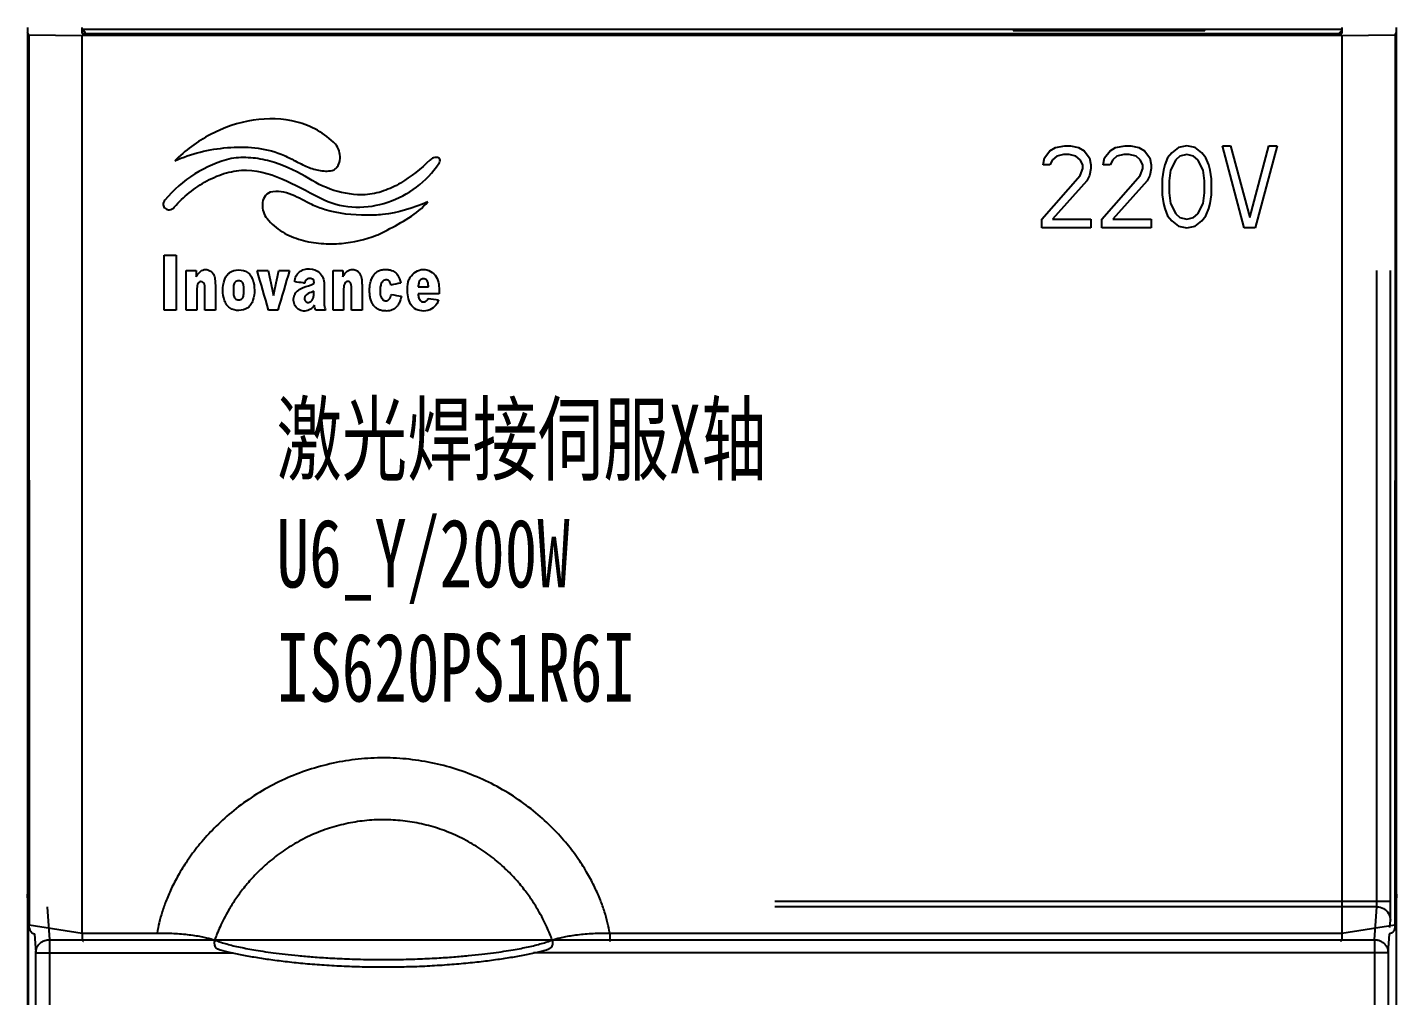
# Model space of a CAD drawing. Header units: millimetres. Extents: x 336 to 12810, y -1577 to 4105.
# Drawn here: x 8628.5 to 8678.5, y 1768 to 1803.3 of the extents above; entities that cross this region are included whole.
import ezdxf

# ---------------------------------------------------------------- set-up
doc = ezdxf.new("R2010")
doc.units = ezdxf.units.MM
doc.layers.add('03___PRT_ALL_CURVES', color=7, linetype='Continuous')
doc.layers.add('20_ALL_FEATURES', color=7, linetype='Continuous')
doc.styles.add('宋', font='', dxfattribs={"width": 0.7})
doc.styles.add('样式 8', font='arial.ttf', dxfattribs={"width": 0.6, "height": 2.5})
doc.styles.get('宋').set_extended_font_data('SimSun')

msp = doc.modelspace()

# ---------------------------------------------------------------- linework, layer by layer
at = {"color": 7, "linetype": 'Continuous'}
for p, q in [((8628.462, 1803.135), (8628.462, 1644.24)), ((8628.462, 1803.135), (8628.472, 1803.135)), ((8628.515, 1803.046), (8628.462, 1803.135)), ((8628.472, 1803.313), (8628.472, 1803.135)), ((8628.515, 1803.046), (8628.532, 1770.527)), ((8628.515, 1803.046), (8630.462, 1803.017)), ((8630.462, 1803.089), (8630.462, 1803.313)), ((8676.462, 1803.24), (8630.462, 1803.24)), ((8630.562, 1803.166), (8630.462, 1803.166)), ((8631.462, 1803.074), (8630.462, 1803.089)), ((8630.462, 1770.24), (8630.462, 1803.017)), ((8676.462, 1803.017), (8630.462, 1803.017)), ((8630.562, 1803.166), (8630.562, 1803.088)), ((8675.462, 1803.074), (8631.462, 1803.074)), ((8664.462, 1803.24), (8664.462, 1803.202)), ((8664.462, 1803.202), (8671.462, 1803.202)), ((8671.462, 1803.24), (8671.462, 1803.202)), ((8676.462, 1803.089), (8675.462, 1803.074)), ((8676.427, 1803.166), (8676.348, 1803.088)), ((8676.426, 1803.09), (8676.427, 1803.166)), ((8676.462, 1803.166), (8676.427, 1803.166)), ((8676.462, 1803.313), (8676.462, 1803.089)), ((8676.462, 1803.017), (8678.41, 1803.046)), ((8676.462, 1803.017), (8676.462, 1770.24)), ((8678.41, 1803.046), (8678.393, 1770.527)), ((8678.41, 1803.046), (8678.462, 1803.135)), ((8678.452, 1803.313), (8678.452, 1803.135)), ((8678.462, 1803.135), (8678.452, 1803.135)), ((8678.462, 1644.24), (8678.462, 1803.135)), ((8677.744, 1771.394), (8677.744, 1794.44)), ((8678.244, 1771.394), (8678.244, 1794.44)), ((8628.532, 1770.449), (8628.462, 1771.662)), ((8628.463, 1771.643), (8628.462, 1771.662)), ((8628.531, 1770.449), (8628.463, 1771.643)), ((8678.462, 1771.662), (8678.393, 1770.449)), ((8678.462, 1771.643), (8678.398, 1770.527)), ((8678.462, 1771.662), (8678.462, 1771.643)), ((8629.19, 1771.201), (8629.268, 1770)), ((8678.244, 1771.394), (8655.762, 1771.394)), ((8677.735, 1771.201), (8655.762, 1771.201)), ((8677.657, 1770), (8677.735, 1771.201)), ((8628.462, 1770.74), (8628.501, 1770.74)), ((8628.501, 1761.74), (8628.501, 1770.74)), ((8630.462, 1770.23), (8628.532, 1770.527)), ((8678.393, 1770.527), (8676.463, 1770.23)), ((8678.217, 1770.444), (8678.235, 1770.718)), ((8628.532, 1770.449), (8628.532, 1770.432)), ((8628.723, 1770.213), (8628.768, 1769.517)), ((8629.268, 1770), (8629.268, 1752.38)), ((8629.268, 1770), (8677.657, 1770)), ((8630.462, 1770.24), (8633.199, 1770.24)), ((8649.726, 1770.24), (8649.726, 1769.94)), ((8649.726, 1770.24), (8676.462, 1770.24)), ((8677.657, 1770), (8677.657, 1644.546)), ((8678.157, 1769.517), (8678.202, 1770.213)), ((8678.393, 1770.449), (8678.392, 1770.432)), ((8628.768, 1752.88), (8628.768, 1769.517)), ((8628.768, 1769.517), (8635.975, 1769.517)), ((8678.157, 1769.517), (8646.95, 1769.517)), ((8678.157, 1769.517), (8678.157, 1644.546))]:
    msp.add_line(p, q, dxfattribs=at)
for points, start_tangent, end_tangent in [([(8649.726, 1770.24), (8649.65, 1770.618), (8649.539, 1771.019), (8649.386, 1771.447), (8649.185, 1771.907), (8648.922, 1772.404), (8648.587, 1772.934), (8648.169, 1773.489), (8647.655, 1774.061), (8647.032, 1774.632), (8646.308, 1775.172), (8645.509, 1775.645), (8644.661, 1776.032), (8643.778, 1776.326), (8642.868, 1776.524), (8641.942, 1776.625), (8641.01, 1776.627), (8640.083, 1776.529), (8639.173, 1776.333), (8638.289, 1776.042), (8637.44, 1775.658), (8636.639, 1775.186), (8635.911, 1774.647), (8635.284, 1774.074), (8634.765, 1773.501), (8634.344, 1772.943), (8634.007, 1772.411), (8633.743, 1771.912), (8633.54, 1771.45), (8633.387, 1771.021), (8633.275, 1770.619), (8633.199, 1770.24)], (-0.158449, 0.987367), (-0.158453, -0.987366)), ([(8647.627, 1769.986), (8647.539, 1770.214), (8647.428, 1770.472), (8647.288, 1770.76), (8647.11, 1771.083), (8646.886, 1771.44), (8646.608, 1771.826), (8646.266, 1772.235), (8645.849, 1772.656), (8645.351, 1773.072), (8644.783, 1773.455), (8644.169, 1773.781), (8643.525, 1774.04), (8642.855, 1774.227), (8642.167, 1774.341), (8641.472, 1774.381), (8640.777, 1774.344), (8640.089, 1774.231), (8639.418, 1774.046), (8638.773, 1773.79), (8638.158, 1773.465), (8637.588, 1773.082), (8637.087, 1772.666), (8636.667, 1772.244), (8636.322, 1771.833), (8636.042, 1771.445), (8635.817, 1771.086), (8635.638, 1770.762), (8635.497, 1770.473), (8635.386, 1770.215), (8635.298, 1769.986)], (-0.336663, 0.941625), (-0.336661, -0.941626)), ([(8677.735, 1771.201), (8677.739, 1771.236), (8677.741, 1771.258), (8677.742, 1771.285), (8677.743, 1771.318), (8677.744, 1771.355), (8677.744, 1771.394)], (0.222501, 0.974932), (-0.000007, 1)), ([(8677.735, 1771.201), (8677.984, 1771.135), (8678.167, 1770.959), (8678.235, 1770.718)], (0.99999, -0.004364), (0.004676, -0.999989)), ([(8678.235, 1770.718), (8678.236, 1770.744), (8678.238, 1770.784), (8678.239, 1770.841), (8678.241, 1770.917), (8678.242, 1771.013), (8678.243, 1771.128), (8678.244, 1771.257), (8678.244, 1771.394)], (0.065022, 0.997884), (-0.000064, 1)), ([(8628.532, 1770.475), (8628.532, 1770.5), (8628.532, 1770.527)], (0.002955, 0.999996), (-0.000522, 1)), ([(8678.393, 1770.527), (8678.393, 1770.5), (8678.393, 1770.475)], (-0.000522, -1), (0.002955, -0.999996)), ([(8628.532, 1770.449), (8628.532, 1770.475)], (0.004788, 0.999989), (0.002955, 0.999996)), ([(8628.532, 1770.432), (8628.541, 1770.381), (8628.566, 1770.321), (8628.604, 1770.274), (8628.653, 1770.239), (8628.708, 1770.218), (8628.732, 1770.213)], (0.058249, -0.998302), (0.988517, -0.151107)), ([(8628.768, 1769.517), (8628.778, 1769.612), (8628.812, 1769.712), (8628.874, 1769.812), (8628.97, 1769.904), (8629.102, 1769.972), (8629.268, 1770)], (0.004676, 0.999989), (0.99999, 0.004364)), ([(8630.462, 1770.23), (8630.46, 1770.169), (8630.46, 1770.11), (8630.464, 1770.058), (8630.471, 1770.013), (8630.48, 1769.978), (8630.492, 1769.954), (8630.505, 1769.942), (8630.509, 1769.941)], (-0.064441, -0.997922), (0.992881, -0.119113)), ([(8630.462, 1770.23), (8630.462, 1770.234), (8630.462, 1770.237), (8630.462, 1770.24)], (0.064441, 0.997922), (0, 1)), ([(8633.199, 1770.24), (8633.453, 1770.241), (8633.732, 1770.234), (8634.021, 1770.217), (8634.303, 1770.191), (8634.567, 1770.156), (8634.802, 1770.115), (8635.004, 1770.071), (8635.17, 1770.027), (8635.298, 1769.986)], (0.999877, 0.015698), (0.946467, -0.3228)), ([(8647.627, 1769.986), (8647.755, 1770.027), (8647.921, 1770.071), (8648.124, 1770.116), (8648.359, 1770.156), (8648.622, 1770.191), (8648.905, 1770.217), (8649.194, 1770.234), (8649.472, 1770.241), (8649.726, 1770.24)], (0.946467, 0.322799), (0.999877, -0.015694)), ([(8676.463, 1770.23), (8676.465, 1770.169), (8676.465, 1770.11), (8676.461, 1770.058), (8676.454, 1770.013), (8676.445, 1769.978), (8676.433, 1769.954), (8676.42, 1769.942), (8676.416, 1769.941)], (0.064441, -0.997922), (-0.992805, -0.11974)), ([(8676.462, 1770.24), (8676.463, 1770.237), (8676.463, 1770.234), (8676.463, 1770.23)], (0, -1), (0.064441, -0.997922)), ([(8677.657, 1770), (8677.755, 1769.99), (8677.86, 1769.958), (8677.964, 1769.897), (8678.058, 1769.804), (8678.128, 1769.677), (8678.157, 1769.517)], (0.99999, -0.004364), (0.004676, -0.999989)), ([(8678.393, 1770.432), (8678.384, 1770.381), (8678.359, 1770.321), (8678.321, 1770.274), (8678.272, 1770.239), (8678.217, 1770.218), (8678.193, 1770.213)], (-0.058406, -0.998293), (-0.988508, -0.15117)), ([(8678.393, 1770.475), (8678.393, 1770.449)], (0.002955, -0.999996), (0.004788, -0.999989)), ([(8635.298, 1769.986), (8635.286, 1769.906), (8635.29, 1769.829), (8635.31, 1769.761), (8635.344, 1769.707), (8635.391, 1769.67), (8635.414, 1769.661)], (-0.245809, -0.969318), (0.95301, -0.30294)), ([(8635.298, 1769.986), (8635.478, 1769.922), (8635.686, 1769.859), (8635.917, 1769.797), (8636.167, 1769.739), (8636.434, 1769.684), (8636.727, 1769.631), (8637.062, 1769.576), (8637.442, 1769.522), (8637.871, 1769.469), (8638.353, 1769.418), (8638.895, 1769.371), (8639.509, 1769.33), (8640.222, 1769.297), (8641.038, 1769.277), (8641.892, 1769.277), (8642.707, 1769.297), (8643.419, 1769.33), (8644.032, 1769.372), (8644.574, 1769.419), (8645.056, 1769.469), (8645.484, 1769.522), (8645.864, 1769.577), (8646.198, 1769.631), (8646.491, 1769.684), (8646.758, 1769.739), (8647.008, 1769.797), (8647.239, 1769.859), (8647.447, 1769.922), (8647.627, 1769.986)], (0.933783, -0.35784), (0.933783, 0.35784)), ([(8635.414, 1769.661), (8635.779, 1769.56), (8636.231, 1769.461), (8636.732, 1769.369), (8637.281, 1769.284), (8637.877, 1769.207), (8638.522, 1769.139), (8639.213, 1769.083), (8639.938, 1769.04), (8640.689, 1769.013), (8641.453, 1769.004), (8642.218, 1769.013), (8642.971, 1769.039), (8643.699, 1769.082), (8644.391, 1769.138), (8645.039, 1769.206), (8645.637, 1769.283), (8646.187, 1769.368), (8646.689, 1769.46), (8647.142, 1769.559), (8647.51, 1769.661)], (0.953081, -0.302715), (0.953092, 0.302681)), ([(8647.627, 1769.986), (8647.639, 1769.906), (8647.635, 1769.829), (8647.615, 1769.761), (8647.58, 1769.707), (8647.534, 1769.67), (8647.51, 1769.661)], (0.245794, -0.969322), (-0.953033, -0.302868))]:
    msp.add_spline(points, degree=3, dxfattribs=dict(at, start_tangent=start_tangent, end_tangent=end_tangent))
at = {"layer": '03___PRT_ALL_CURVES', "color": 7, "linetype": 'Continuous'}
for p, q in [((8665.551, 1798.289), (8665.601, 1798.545)), ((8665.601, 1798.545), (8665.801, 1798.8)), ((8665.801, 1798.8), (8666.001, 1798.928)), ((8666.051, 1798.608), (8665.901, 1798.481)), ((8666.001, 1798.928), (8666.351, 1798.991)), ((8666.301, 1798.672), (8666.051, 1798.608)), ((8666.501, 1798.672), (8666.301, 1798.672)), ((8666.351, 1798.991), (8666.551, 1798.991)), ((8666.751, 1798.608), (8666.501, 1798.672)), ((8666.551, 1798.991), (8666.851, 1798.928)), ((8666.901, 1798.481), (8666.751, 1798.608)), ((8666.851, 1798.928), (8667.051, 1798.8)), ((8667.051, 1798.8), (8667.251, 1798.545)), ((8667.251, 1798.545), (8667.301, 1798.289)), ((8667.751, 1798.289), (8667.801, 1798.545)), ((8667.801, 1798.545), (8668.001, 1798.8)), ((8668.001, 1798.8), (8668.201, 1798.928)), ((8668.251, 1798.608), (8668.101, 1798.481)), ((8668.201, 1798.928), (8668.551, 1798.991)), ((8668.501, 1798.672), (8668.251, 1798.608)), ((8668.701, 1798.672), (8668.501, 1798.672)), ((8668.551, 1798.991), (8668.751, 1798.991)), ((8668.951, 1798.608), (8668.701, 1798.672)), ((8668.751, 1798.991), (8669.051, 1798.928)), ((8669.101, 1798.481), (8668.951, 1798.608)), ((8669.051, 1798.928), (8669.251, 1798.8)), ((8669.251, 1798.8), (8669.451, 1798.545)), ((8669.451, 1798.545), (8669.501, 1798.289)), ((8670.101, 1798.545), (8670.001, 1798.289)), ((8670.251, 1798.736), (8670.101, 1798.545)), ((8670.501, 1798.928), (8670.251, 1798.736)), ((8670.551, 1798.608), (8670.401, 1798.481)), ((8670.801, 1798.991), (8670.501, 1798.928)), ((8670.801, 1798.672), (8670.551, 1798.608)), ((8671.101, 1798.928), (8670.801, 1798.991)), ((8671.051, 1798.608), (8670.801, 1798.672)), ((8671.201, 1798.481), (8671.051, 1798.608)), ((8671.351, 1798.736), (8671.101, 1798.928)), ((8671.501, 1798.545), (8671.351, 1798.736)), ((8671.601, 1798.289), (8671.501, 1798.545)), ((8672.101, 1798.991), (8672.401, 1798.991)), ((8672.901, 1795.991), (8672.101, 1798.991)), ((8672.401, 1798.991), (8673.101, 1796.374)), ((8673.101, 1796.374), (8673.801, 1798.991)), ((8674.101, 1798.991), (8673.301, 1795.991)), ((8673.801, 1798.991), (8674.101, 1798.991)), ((8665.801, 1798.289), (8665.551, 1798.289)), ((8665.901, 1798.481), (8665.801, 1798.289)), ((8667.001, 1798.289), (8666.901, 1798.481)), ((8666.901, 1797.906), (8667.001, 1798.162)), ((8667.001, 1798.162), (8667.001, 1798.289)), ((8667.301, 1798.162), (8667.251, 1797.906)), ((8667.301, 1798.289), (8667.301, 1798.162)), ((8668.001, 1798.289), (8667.751, 1798.289)), ((8668.101, 1798.481), (8668.001, 1798.289)), ((8669.201, 1798.289), (8669.101, 1798.481)), ((8669.101, 1797.906), (8669.201, 1798.162)), ((8669.201, 1798.162), (8669.201, 1798.289)), ((8669.501, 1798.162), (8669.451, 1797.906)), ((8669.501, 1798.289), (8669.501, 1798.162)), ((8669.951, 1798.098), (8669.901, 1797.779)), ((8670.001, 1798.289), (8669.951, 1798.098)), ((8670.201, 1798.098), (8670.151, 1797.715)), ((8670.401, 1798.481), (8670.201, 1798.098)), ((8671.401, 1798.098), (8671.201, 1798.481)), ((8671.451, 1797.715), (8671.401, 1798.098)), ((8671.651, 1798.098), (8671.601, 1798.289)), ((8671.701, 1797.779), (8671.651, 1798.098)), ((8665.501, 1796.311), (8666.901, 1797.906)), ((8667.151, 1797.715), (8665.901, 1796.311)), ((8667.251, 1797.906), (8667.151, 1797.715)), ((8667.701, 1796.311), (8669.101, 1797.906)), ((8669.351, 1797.715), (8668.101, 1796.311)), ((8669.451, 1797.906), (8669.351, 1797.715)), ((8669.901, 1797.779), (8669.901, 1797.204)), ((8670.151, 1797.715), (8670.151, 1797.268)), ((8671.451, 1797.268), (8671.451, 1797.715)), ((8671.701, 1797.204), (8671.701, 1797.779)), ((8669.901, 1797.204), (8669.951, 1796.885)), ((8670.151, 1797.268), (8670.201, 1796.885)), ((8671.401, 1796.885), (8671.451, 1797.268)), ((8671.651, 1796.885), (8671.701, 1797.204)), ((8669.951, 1796.885), (8670.001, 1796.694)), ((8670.001, 1796.694), (8670.101, 1796.438)), ((8670.201, 1796.885), (8670.401, 1796.502)), ((8670.401, 1796.502), (8670.551, 1796.374)), ((8671.051, 1796.374), (8671.201, 1796.502)), ((8671.201, 1796.502), (8671.401, 1796.885)), ((8671.501, 1796.438), (8671.601, 1796.694)), ((8671.601, 1796.694), (8671.651, 1796.885)), ((8665.501, 1795.991), (8665.501, 1796.311)), ((8665.901, 1796.311), (8667.301, 1796.311)), ((8667.301, 1796.311), (8667.301, 1795.991)), ((8667.701, 1795.991), (8667.701, 1796.311)), ((8668.101, 1796.311), (8669.501, 1796.311)), ((8669.501, 1796.311), (8669.501, 1795.991)), ((8670.101, 1796.438), (8670.251, 1796.247)), ((8670.251, 1796.247), (8670.501, 1796.055)), ((8670.501, 1796.055), (8670.801, 1795.991)), ((8670.551, 1796.374), (8670.801, 1796.311)), ((8670.801, 1796.311), (8671.051, 1796.374)), ((8670.801, 1795.991), (8671.101, 1796.055)), ((8671.101, 1796.055), (8671.351, 1796.247)), ((8671.351, 1796.247), (8671.501, 1796.438)), ((8667.301, 1795.991), (8665.501, 1795.991)), ((8669.501, 1795.991), (8667.701, 1795.991)), ((8673.301, 1795.991), (8672.901, 1795.991))]:
    msp.add_line(p, q, dxfattribs=at)
at = {"layer": '20_ALL_FEATURES', "color": 7, "linetype": 'Continuous'}
for points, start_tangent, end_tangent in [([(8639.714, 1799.053, 48.994), (8639.051, 1799.556, 49.008), (8638.31, 1799.856, 49.017), (8636.711, 1799.922, 49.019), (8635.146, 1799.399, 49.004), (8633.842, 1798.435, 48.975)], (-0.709681, 0.704213, 0.020901), (-0.69443, -0.719243, -0.021347)), ([(8639.595, 1798.085, 48.965), (8639.722, 1798.161, 48.967), (8639.81, 1798.265, 48.97), (8639.883, 1798.525, 48.978), (8639.842, 1798.807, 48.986), (8639.714, 1799.053, 48.994)], (0.925982, 0.377402, 0.011201), (-0.614554, 0.788528, 0.023403)), ([(8635.908, 1798.521, 48.978), (8634.573, 1797.96, 48.961), (8633.482, 1797.007, 48.933)], (-0.974455, -0.224484, -0.006663), (-0.643609, -0.765018, -0.022705)), ([(8633.842, 1798.435, 48.975), (8635.764, 1798.922, 48.99), (8637.731, 1798.682, 48.982), (8638.185, 1798.467, 48.976), (8638.634, 1798.246, 48.97), (8639.097, 1798.095, 48.965), (8639.595, 1798.085, 48.965)], (0.907304, 0.42029, 0.012474), (0.986774, 0.162031, 0.004809)), ([(8638.617, 1797.867, 48.958), (8637.314, 1798.427, 48.975), (8636.618, 1798.55, 48.979), (8635.908, 1798.521, 48.978)], (-0.867538, 0.497152, 0.014755), (-0.986865, -0.161475, -0.004792)), ([(8643.483, 1798.341, 48.972), (8643.527, 1798.432, 48.975), (8643.529, 1798.498, 48.977), (8643.499, 1798.54, 48.978), (8643.444, 1798.561, 48.979), (8643.374, 1798.563, 48.979), (8643.298, 1798.547, 48.978), (8643.162, 1798.47, 48.976)], (0.545673, 0.837629, 0.02486), (-0.72364, -0.689874, -0.020475)), ([(8633.828, 1796.75, 48.925), (8634.375, 1797.278, 48.941), (8635.021, 1797.71, 48.954), (8635.73, 1798, 48.962), (8636.468, 1798.1, 48.965), (8637.925, 1797.711, 48.954), (8639.302, 1797.014, 48.933)], (0.655413, 0.754938, 0.022406), (0.900227, -0.435229, -0.012917)), ([(8639.302, 1797.014, 48.933), (8640.457, 1796.753, 48.925), (8641.622, 1796.93, 48.93), (8642.673, 1797.481, 48.947), (8643.483, 1798.341, 48.972)], (0.910828, -0.412604, -0.012246), (0.545673, 0.837629, 0.02486)), ([(8643.162, 1798.47, 48.976), (8642.084, 1797.629, 48.951), (8641.468, 1797.34, 48.943), (8640.8, 1797.199, 48.938)], (-0.72364, -0.689874, -0.020475), (-0.997096, -0.076127, -0.002259)), ([(8640.8, 1797.199, 48.938), (8639.658, 1797.363, 48.943), (8638.617, 1797.867, 48.958)], (-0.999078, -0.042916, -0.001274), (-0.839082, 0.543766, 0.016139)), ([(8633.482, 1797.007, 48.933), (8633.421, 1796.831, 48.928), (8633.501, 1796.698, 48.924), (8633.658, 1796.656, 48.922), (8633.828, 1796.75, 48.925)], (-0.643609, -0.765018, -0.022705), (0.655413, 0.754938, 0.022406)), ([(8637.332, 1797.297, 48.941), (8637.116, 1797.114, 48.936), (8637.044, 1796.855, 48.928), (8637.085, 1796.575, 48.92), (8637.213, 1796.329, 48.913)], (-0.920511, -0.390544, -0.011591), (0.606604, -0.794654, -0.023585)), ([(8638.852, 1796.842, 48.928), (8638.119, 1797.201, 48.939), (8637.732, 1797.309, 48.942), (8637.332, 1797.297, 48.941)], (-0.89622, 0.443414, 0.01316), (-0.976807, -0.214029, -0.006352)), ([(8640.857, 1796.455, 48.916), (8639.331, 1796.655, 48.922), (8638.852, 1796.842, 48.928)], (-0.999998, 0.00219, 0.000065), (-0.899181, 0.437385, 0.012981)), ([(8643.085, 1796.947, 48.931), (8641.431, 1796.48, 48.917), (8640.857, 1796.455, 48.916)], (-0.913157, -0.407428, -0.012092), (-0.999716, 0.023814, 0.000707)), ([(8641.602, 1795.911, 48.9), (8642.395, 1796.36, 48.914), (8643.085, 1796.947, 48.931)], (0.879947, 0.474863, 0.014094), (0.641014, 0.767191, 0.02277)), ([(8637.213, 1796.329, 48.913), (8637.777, 1795.846, 48.898), (8638.455, 1795.555, 48.89), (8639.191, 1795.425, 48.886), (8639.933, 1795.427, 48.886)], (0.640583, -0.767551, -0.02278), (0.996649, 0.081765, 0.002427)), ([(8639.933, 1795.427, 48.886), (8641.207, 1795.723, 48.895), (8641.602, 1795.911, 48.9)], (0.9953, 0.0968, 0.002873), (0.871745, 0.489745, 0.014535)), ([(8633.462, 1792.991, 48.814), (8633.462, 1794.991, 48.873)], (0, 0.99956, 0.029666), (0, 0.99956, 0.029666)), ([(8633.462, 1794.991, 48.873), (8633.891, 1794.991, 48.873)], (1, 0), (1, 0)), ([(8633.891, 1794.991, 48.873), (8633.891, 1792.991, 48.814)], (0, -0.99956, -0.029666), (0, -0.99956, -0.029666)), ([(8638.223, 1794.027, 48.844), (8638.276, 1794.237, 48.851), (8638.4, 1794.387, 48.855), (8638.573, 1794.474, 48.858), (8638.769, 1794.498, 48.858), (8639.134, 1794.351, 48.854), (8639.253, 1794.179, 48.849), (8639.299, 1793.939, 48.842)], (0.034094, 0.998979, 0.029649), (0, -0.99956, -0.029666)), ([(8634.266, 1792.991, 48.814), (8634.266, 1794.44, 48.857)], (0, 0.99956, 0.029666), (0, 0.99956, 0.029666)), ([(8634.266, 1794.44, 48.857), (8634.624, 1794.44, 48.857)], (1, 0), (1, 0)), ([(8634.624, 1794.204, 48.85), (8634.743, 1794.369, 48.854), (8634.914, 1794.467, 48.857), (8635.104, 1794.438, 48.857), (8635.253, 1794.307, 48.853), (8635.313, 1794.116, 48.847), (8635.326, 1793.912, 48.841)], (0.44599, 0.894644, 0.026552), (0.042716, -0.998648, -0.029639)), ([(8634.624, 1794.44, 48.857), (8634.624, 1794.204, 48.85)], (0, -0.99956, -0.029666), (0, -0.99956, -0.029666)), ([(8634.94, 1793.788, 48.837), (8634.938, 1793.882, 48.84), (8634.912, 1793.97, 48.843), (8634.84, 1794.024, 48.844), (8634.755, 1794.026, 48.844), (8634.696, 1793.964, 48.842), (8634.664, 1793.872, 48.84), (8634.65, 1793.687, 48.834)], (0, 0.99956, 0.029666), (0, -0.99956, -0.029666)), ([(8635.602, 1793.712, 48.835), (8635.656, 1794.082, 48.846), (8635.732, 1794.237, 48.851), (8635.846, 1794.357, 48.854), (8636.176, 1794.457, 48.857), (8636.506, 1794.364, 48.854), (8636.621, 1794.246, 48.851), (8636.697, 1794.092, 48.846), (8636.753, 1793.721, 48.835)], (-0.0042, 0.999551, 0.029666), (0.003289, -0.999554, -0.029666)), ([(8636.367, 1793.649, 48.833), (8636.367, 1793.711, 48.835), (8636.36, 1793.884, 48.84), (8636.305, 1794.012, 48.844), (8636.179, 1794.058, 48.845), (8636.051, 1794.013, 48.844), (8635.995, 1793.886, 48.84), (8635.987, 1793.713, 48.835)], (0.007728, 0.99953, 0.029665), (-0.002632, -0.999556, -0.029666)), ([(8637.269, 1792.991, 48.814), (8636.852, 1794.44, 48.857)], (-0.276553, 0.960576, 0.028509), (-0.276553, 0.960576, 0.028509)), ([(8636.852, 1794.44, 48.857), (8637.252, 1794.44, 48.857)], (1, 0), (1, 0)), ([(8637.252, 1794.44, 48.857), (8637.446, 1793.522, 48.829)], (0.207229, -0.977862, -0.029022), (0.207229, -0.977862, -0.029022)), ([(8637.446, 1793.522, 48.829), (8637.647, 1794.44, 48.857)], (0.213843, 0.976438, 0.02898), (0.213843, 0.976438, 0.02898)), ([(8638.035, 1794.44, 48.857), (8637.609, 1792.991, 48.814)], (-0.281868, -0.959031, -0.028463), (-0.281868, -0.959031, -0.028463)), ([(8637.647, 1794.44, 48.857), (8638.035, 1794.44, 48.857)], (1, 0), (1, 0)), ([(8638.59, 1793.971, 48.843), (8638.533, 1793.98, 48.843), (8638.223, 1794.027, 48.844)], (-0.988597, 0.150517, 0.004467), (-0.988597, 0.150517, 0.004467)), ([(8638.594, 1794.015, 48.844), (8638.59, 1793.971, 48.843)], (-0.226212, -0.973649, -0.028897), (0.046429, -0.998482, -0.029634)), ([(8638.923, 1793.959, 48.842), (8638.928, 1794.044, 48.845), (8638.898, 1794.103, 48.847), (8638.778, 1794.146, 48.848), (8638.709, 1794.133, 48.847), (8638.647, 1794.099, 48.846), (8638.604, 1794.044, 48.845), (8638.594, 1794.015, 48.844)], (0.245556, 0.968956, 0.028758), (-0.226212, -0.973649, -0.028897)), ([(8639.623, 1792.991, 48.814), (8639.623, 1794.44, 48.857)], (0, 0.99956, 0.029666), (0, 0.99956, 0.029666)), ([(8639.623, 1794.44, 48.857), (8639.981, 1794.44, 48.857)], (1, 0), (1, 0)), ([(8639.981, 1794.204, 48.85), (8640.061, 1794.328, 48.853), (8640.102, 1794.375, 48.855), (8640.143, 1794.411, 48.856), (8640.186, 1794.438, 48.857), (8640.234, 1794.457, 48.857), (8640.343, 1794.473, 48.858)], (0.484719, 0.874285, 0.025948), (1, 0)), ([(8639.981, 1794.44, 48.857), (8639.981, 1794.204, 48.85)], (0, -0.99956, -0.029666), (0, -0.99956, -0.029666)), ([(8640.297, 1793.788, 48.837), (8640.288, 1793.904, 48.841), (8640.277, 1793.948, 48.842), (8640.262, 1793.981, 48.843), (8640.242, 1794.006, 48.844), (8640.22, 1794.024, 48.844), (8640.193, 1794.034, 48.845), (8640.164, 1794.038, 48.845), (8640.13, 1794.033, 48.845), (8640.1, 1794.019, 48.844), (8640.05, 1793.961, 48.842)], (0, 0.99956, 0.029666), (-0.491563, -0.870459, -0.025835)), ([(8640.343, 1794.473, 48.858), (8640.485, 1794.439, 48.857), (8640.592, 1794.336, 48.853)], (1, 0), (0.550527, -0.83445, -0.024766)), ([(8640.592, 1794.336, 48.853), (8640.66, 1794.161, 48.848), (8640.682, 1793.912, 48.841)], (0.548821, -0.835572, -0.024799), (0, -0.99956, -0.029666)), ([(8641.003, 1793.365, 48.825), (8640.984, 1793.435, 48.827), (8640.97, 1793.516, 48.829), (8640.962, 1793.607, 48.832), (8640.96, 1793.657, 48.833), (8640.96, 1793.709, 48.835), (8640.96, 1793.764, 48.837), (8640.963, 1793.816, 48.838), (8640.973, 1793.914, 48.841), (8640.989, 1794.002, 48.844), (8641.012, 1794.081, 48.846)], (-0.318454, 0.947521, 0.028122), (0.336156, 0.941392, 0.02794)), ([(8641.012, 1794.081, 48.846), (8641.033, 1794.135, 48.848), (8641.118, 1794.277, 48.852)], (0.334261, 0.942066, 0.02796), (0.612946, 0.789777, 0.02344)), ([(8641.118, 1794.277, 48.852), (8641.186, 1794.353, 48.854), (8641.221, 1794.382, 48.855), (8641.256, 1794.406, 48.856), (8641.316, 1794.435, 48.856), (8641.384, 1794.456, 48.857), (8641.46, 1794.469, 48.857), (8641.501, 1794.472, 48.858), (8641.543, 1794.473, 48.858), (8641.603, 1794.471, 48.858), (8641.659, 1794.465, 48.857), (8641.76, 1794.441, 48.857), (8641.846, 1794.402, 48.855), (8641.918, 1794.346, 48.854)], (0.612139, 0.790402, 0.023459), (0.711957, -0.701914, -0.020832)), ([(8641.555, 1794.092, 48.846), (8641.469, 1794.067, 48.846), (8641.432, 1794.037, 48.845), (8641.4, 1793.993, 48.843), (8641.356, 1793.869, 48.84), (8641.342, 1793.694, 48.834)], (-1, 0), (0, -0.99956, -0.029666)), ([(8641.737, 1793.905, 48.841), (8641.675, 1794.045, 48.845), (8641.623, 1794.08, 48.846), (8641.555, 1794.092, 48.846)], (-0.17892, 0.983431, 0.029188), (-1, 0)), ([(8641.918, 1794.346, 48.854), (8641.977, 1794.275, 48.852), (8642.098, 1793.975, 48.843)], (0.712802, -0.701057, -0.020807), (0.206721, -0.977969, -0.029025)), ([(8643.479, 1793.367, 48.825), (8643.332, 1793.121, 48.817), (8643.087, 1792.977, 48.813), (8642.798, 1792.97, 48.813), (8642.546, 1793.094, 48.817), (8642.343, 1793.624, 48.832), (8642.35, 1793.921, 48.841), (8642.383, 1794.059, 48.845)], (-0.283787, -0.958465, -0.028447), (0.32361, 0.945774, 0.02807)), ([(8642.383, 1794.059, 48.845), (8642.444, 1794.188, 48.849), (8642.913, 1794.478, 48.858), (8643.187, 1794.404, 48.856), (8643.393, 1794.205, 48.85), (8643.482, 1793.932, 48.842), (8643.501, 1793.641, 48.833)], (0.32361, 0.945774, 0.02807), (0.029423, -0.999127, -0.029653)), ([(8643.111, 1793.844, 48.839), (8643.093, 1793.976, 48.843), (8643.038, 1794.091, 48.846), (8642.924, 1794.132, 48.847), (8642.809, 1794.089, 48.846), (8642.751, 1793.976, 48.843), (8642.732, 1793.844, 48.839)], (-0.113372, 0.993115, 0.029475), (-0.098388, -0.99471, -0.029522)), ([(8634.65, 1793.687, 48.834), (8634.65, 1792.991, 48.814)], (0, -0.99956, -0.029666), (0, -0.99956, -0.029666)), ([(8634.94, 1792.991, 48.814), (8634.94, 1793.788, 48.837)], (0, 0.99956, 0.029666), (0, 0.99956, 0.029666)), ([(8635.326, 1793.912, 48.841), (8635.326, 1792.991, 48.814)], (0, -0.99956, -0.029666), (0, -0.99956, -0.029666)), ([(8636.753, 1793.721, 48.835), (8636.7, 1793.35, 48.824), (8636.625, 1793.194, 48.82), (8636.511, 1793.075, 48.816), (8636.182, 1792.975, 48.813), (8635.852, 1793.069, 48.816), (8635.736, 1793.187, 48.819), (8635.659, 1793.342, 48.824), (8635.602, 1793.712, 48.835)], (0.003289, -0.999554, -0.029666), (-0.0042, 0.999551, 0.029666)), ([(8635.987, 1793.713, 48.835), (8635.994, 1793.541, 48.83), (8636.05, 1793.413, 48.826), (8636.177, 1793.366, 48.825), (8636.304, 1793.41, 48.826), (8636.359, 1793.538, 48.83), (8636.367, 1793.649, 48.833)], (-0.002632, -0.999556, -0.029666), (0.007728, 0.99953, 0.029665)), ([(8638.945, 1793.169, 48.819), (8638.597, 1792.956, 48.813), (8638.398, 1793.002, 48.814), (8638.247, 1793.144, 48.818), (8638.185, 1793.346, 48.824), (8638.221, 1793.552, 48.83), (8638.257, 1793.616, 48.832)], (-0.540513, -0.840965, -0.024959), (0.571939, 0.819935, 0.024335)), ([(8638.257, 1793.616, 48.832), (8638.346, 1793.711, 48.835), (8638.528, 1793.814, 48.838), (8638.923, 1793.959, 48.842)], (0.571939, 0.819935, 0.024335), (0.828026, 0.560443, 0.016634)), ([(8638.923, 1793.679, 48.834), (8638.717, 1793.591, 48.831), (8638.579, 1793.431, 48.827), (8638.609, 1793.328, 48.824), (8638.693, 1793.266, 48.822), (8638.76, 1793.274, 48.822)], (-0.855315, -0.51788, -0.01537), (0.93821, 0.345915, 0.010267)), ([(8638.76, 1793.274, 48.822), (8638.794, 1793.29, 48.822), (8638.877, 1793.374, 48.825), (8638.915, 1793.479, 48.828), (8638.923, 1793.59, 48.831)], (0.93821, 0.345915, 0.010267), (0.013515, 0.999469, 0.029664)), ([(8638.923, 1793.59, 48.831), (8638.923, 1793.679, 48.834)], (0, 0.99956, 0.029666), (0, 0.99956, 0.029666)), ([(8639.299, 1793.939, 48.842), (8639.299, 1793.3, 48.823)], (0, -0.99956, -0.029666), (0, -0.99956, -0.029666)), ([(8640.05, 1793.961, 48.842), (8640.018, 1793.855, 48.839), (8640.007, 1793.687, 48.834)], (-0.495771, -0.868071, -0.025764), (0, -0.99956, -0.029666)), ([(8640.007, 1793.687, 48.834), (8640.007, 1792.991, 48.814)], (0, -0.99956, -0.029666), (0, -0.99956, -0.029666)), ([(8640.297, 1792.991, 48.814), (8640.297, 1793.788, 48.837)], (0, 0.99956, 0.029666), (0, 0.99956, 0.029666)), ([(8640.682, 1793.912, 48.841), (8640.682, 1792.991, 48.814)], (0, -0.99956, -0.029666), (0, -0.99956, -0.029666)), ([(8641.342, 1793.694, 48.834), (8641.345, 1793.61, 48.832), (8641.4, 1793.423, 48.826)], (0, -0.99956, -0.029666), (0.532514, -0.846048, -0.02511)), ([(8641.4, 1793.423, 48.826), (8641.467, 1793.353, 48.824), (8641.506, 1793.336, 48.824), (8641.549, 1793.33, 48.824), (8641.585, 1793.333, 48.824), (8641.619, 1793.344, 48.824), (8641.676, 1793.386, 48.825), (8641.721, 1793.457, 48.827), (8641.753, 1793.558, 48.83)], (0.53236, -0.846145, -0.025113), (0.214958, 0.976193, 0.028973)), ([(8642.098, 1793.975, 48.843), (8641.737, 1793.905, 48.841)], (-0.982039, -0.188593, -0.005597), (-0.982039, -0.188593, -0.005597)), ([(8641.753, 1793.558, 48.83), (8642.118, 1793.498, 48.829)], (0.986706, -0.162442, -0.004821), (0.986706, -0.162442, -0.004821)), ([(8643.501, 1793.578, 48.831), (8642.731, 1793.578, 48.831)], (-1, 0), (-1, 0)), ([(8642.731, 1793.578, 48.831), (8642.761, 1793.423, 48.826), (8642.851, 1793.305, 48.823), (8642.996, 1793.306, 48.823), (8643.101, 1793.417, 48.826)], (0.044522, -0.998569, -0.029637), (0.275372, 0.960915, 0.028519)), ([(8642.732, 1793.844, 48.839), (8643.111, 1793.844, 48.839)], (1, 0), (1, 0)), ([(8643.501, 1793.641, 48.833), (8643.501, 1793.578, 48.831)], (0, -0.99956, -0.029666), (0, -0.99956, -0.029666)), ([(8638.986, 1792.991, 48.814), (8638.945, 1793.169, 48.819)], (-0.399526, 0.916318, 0.027196), (-0.078638, 0.996464, 0.029574)), ([(8639.299, 1793.3, 48.823), (8639.301, 1793.209, 48.82), (8639.304, 1793.171, 48.819), (8639.308, 1793.139, 48.818), (8639.313, 1793.108, 48.817), (8639.322, 1793.073, 48.816), (8639.347, 1792.991, 48.814)], (0, -0.99956, -0.029666), (0.320128, -0.946957, -0.028105)), ([(8641.571, 1792.957, 48.813), (8641.425, 1792.968, 48.813), (8641.362, 1792.982, 48.813), (8641.305, 1793, 48.814), (8641.254, 1793.025, 48.815), (8641.207, 1793.057, 48.816), (8641.163, 1793.095, 48.817), (8641.123, 1793.139, 48.818), (8641.055, 1793.244, 48.821), (8641.003, 1793.365, 48.825)], (-1, 0), (-0.314173, 0.948948, 0.028164)), ([(8641.843, 1793.024, 48.815), (8641.786, 1792.995, 48.814), (8641.571, 1792.957, 48.813)], (-0.84917, -0.527888, -0.015667), (-1, 0)), ([(8642.118, 1793.498, 48.829), (8642.078, 1793.344, 48.824), (8642.019, 1793.212, 48.82), (8641.941, 1793.104, 48.817), (8641.843, 1793.024, 48.815)], (-0.178314, -0.98354, -0.029191), (-0.847882, -0.529952, -0.015729)), ([(8643.101, 1793.417, 48.826), (8643.479, 1793.367, 48.825)], (0.991271, -0.131784, -0.003911), (0.991271, -0.131784, -0.003911)), ([(8633.891, 1792.991, 48.814), (8633.462, 1792.991, 48.814)], (-1, 0), (-1, 0)), ([(8634.65, 1792.991, 48.814), (8634.266, 1792.991, 48.814)], (-1, 0), (-1, 0)), ([(8635.326, 1792.991, 48.814), (8634.94, 1792.991, 48.814)], (-1, 0), (-1, 0)), ([(8637.609, 1792.991, 48.814), (8637.269, 1792.991, 48.814)], (-1, 0), (-1, 0)), ([(8639.347, 1792.991, 48.814), (8638.986, 1792.991, 48.814)], (-1, 0), (-1, 0)), ([(8640.007, 1792.991, 48.814), (8639.623, 1792.991, 48.814)], (-1, 0), (-1, 0)), ([(8640.682, 1792.991, 48.814), (8640.297, 1792.991, 48.814)], (-1, 0), (-1, 0))]:
    msp.add_spline(points, degree=3, dxfattribs=dict(at, start_tangent=start_tangent, end_tangent=end_tangent))

# ---------------------------------------------------------------- texts
at = {"lineweight": 0, "style": '样式 8', "width": 0.4}
msp.add_text('SEV 16', height=20, rotation=60, dxfattribs=at).set_placement((8656.322, 1802.591))
at = {"lineweight": 0, "insert": (8637.559, 1789.532), "char_height": 2.5, "width": 22.38818, "attachment_point": 1, "style": '宋'}
msp.add_mtext('激光焊接伺服X轴\\PU6_Y/200W\\PIS620PS1R6I', dxfattribs=at)

doc.saveas('drawing.dxf')
